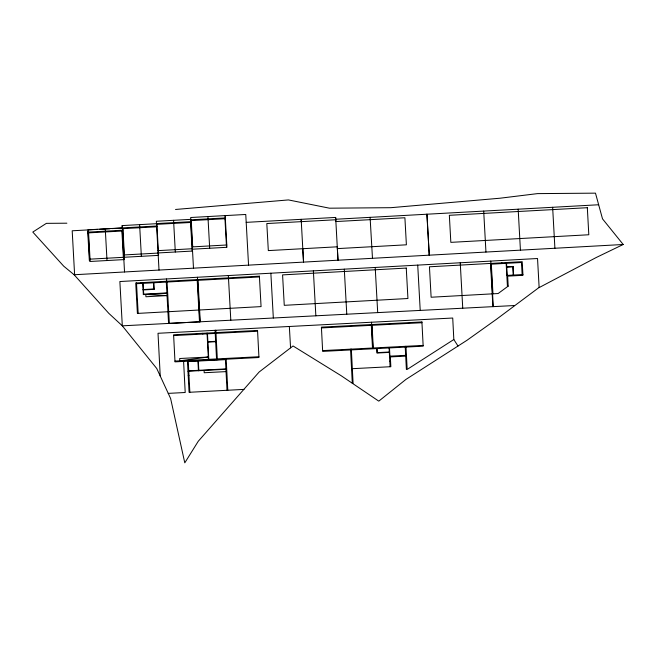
<?xml version="1.0" encoding="UTF-8"?>
<svg xmlns="http://www.w3.org/2000/svg" width="656" height="656" viewBox="0 0 656 656"><rect width="100%" height="100%" fill="white"/><g stroke="black" fill="none" stroke-linecap="round" stroke-linejoin="round"><path stroke-width="0.98" d="M175.521 209.469L288.443 199.924L329.46 208.19L390.869 207.69L499.987 198.219L537.477 193.618L595.484 193.151L602.52 218.874L623.2 244.491L596.23 257.513L538.42 287.959L496.567 319.21L467.006 340.275L405.9 379.439L378.783 401.144L341.104 375.683L293.035 345.966L259.12 372.026L198.26 441.258L184.787 462.849L170.617 398.512L156.759 368.524L122.311 325.827L108.814 313.355L74.128 274.749L63.739 266.197L32.8 232.06L46.379 223.352L66.879 223.196M160.228 376.027L158.014 333.281L452.722 318.029L453.829 339.521L407.171 369.426L405.974 346.294M190.806 219.358L156.333 221.261L158.211 255.389M190.83 219.826L225.303 217.931L225.18 215.611L226.919 247.304L192.446 249.198M190.871 220.605L225.344 218.702L225.303 217.931M156.456 223.581L190.937 221.679M156.505 224.352L190.978 222.458M156.981 226L88.027 229.797L89.774 261.49L124.246 259.587L122.377 225.582M97.662 229.387L72.193 230.789L74.612 274.725M99.704 229.272L109.896 228.714M111.93 228.6L122.123 228.042M122.549 228.673L157.022 226.771M246.197 222.359L335.634 217.431L335.749 219.243L598.657 204.754M88.158 232.117L122.631 230.215L122.5 227.894M87.773 232.257L88.552 232.216M88.199 232.888L122.672 230.994L122.631 230.215M87.822 233.028L88.593 232.987M192.323 246.886L226.796 244.983M157.948 250.633L192.421 248.739M158.071 252.954L192.552 251.051M123.992 254.954L158.473 253.052M89.651 259.169L158.596 255.373L156.85 223.68L121.991 225.598L122.114 227.919M337.364 248.616L406.392 244.811L404.9 217.759L335.872 221.556L335.765 219.752L266.812 223.548L268.32 250.6L337.258 246.804L338.004 260.211L335.651 217.431M74.128 274.749L623.2 244.491M136.538 283.712L259.44 276.939M506.744 266.803L513.115 266.451L513.591 275.044M506.768 267.189L513.14 266.836M143.065 289.558L154.201 288.943M143.09 289.944L154.217 289.329L153.857 282.761M143.328 294.2L166.886 292.896M166.911 293.281L143.344 294.585L142.729 283.376M506.834 275.422L522.914 274.536M187.46 361.21L189.067 392.304L243.975 389.393M167.026 281.26L169.346 323.392L199.883 321.809L197.431 277.258M514.493 305.532L122.311 325.827L119.868 281.531L537.535 258.513L539.134 287.582M173.635 335.569L257.587 331.231M321.448 327.926L421.956 322.719M207.501 341.743L215.635 341.325M207.517 342.137L215.66 341.71M322.621 350.607L423.128 345.409M174.963 361.087L258.907 356.741M187.485 361.604L226.197 359.595M389.311 352.01L377.307 352.633L377.093 348.566M389.328 352.395L376.938 353.035L376.708 348.582M389.525 356.183L406.433 355.306M389.566 356.954L406.474 356.077M188.731 370.829L225.902 368.91M187.977 371.255L225.926 369.295M389.787 361.21L390.558 361.169M226.041 371.616L204.205 372.739L204.09 370.427M188.198 375.511L188.977 375.47M351.559 368.729L390.845 366.696L390.336 356.913M168.248 393.379L185.205 392.501L183.598 361.415M453.829 339.521L458.011 346.04M370.091 217.349L372.477 258.308M426.859 214.217L429.254 255.176L426.999 214.209M289.345 326.483L290.567 347.869M302.777 248.706L303.531 262.105L301.17 219.325L301.293 221.646M207.936 216.562L209.682 248.247M156.587 226.017L156.636 226.796M105.263 228.846L107.01 260.539M552.639 207.288L554.902 248.255M522.184 275.348L521.471 262.498L491.328 264.163L492.959 293.822M518.166 209.19L520.429 250.157M512.73 266.475L513.205 275.069M506.555 263.327L507.219 275.397M506.12 262.572L507.424 286.18M501.873 262.81L501.914 263.581M490.77 261.096L493.279 306.631M490.508 263.433L492.894 306.647M483.693 211.084L485.948 252.052M460.241 262.777L462.742 308.205M417.724 265.122L420.217 310.411M375.207 267.459L377.7 312.609M344.293 269.165L346.778 314.208M313.371 270.871L315.848 315.807M270.862 273.216L273.331 318.012M248.55 265.139L245.762 214.471L190.699 217.505L193.487 268.173M228.345 275.553L230.805 320.21M224.959 218.719L226.533 247.32M208.067 218.874L208.108 219.653M197.94 279.554L200.269 321.793M197.169 279.595L199.498 321.834M191.257 220.58L192.708 246.861M190.584 222.474L192.167 251.076M173.569 220.309L175.316 252.002M166.509 278.964L166.64 281.285M166.255 281.301L168.576 323.433M158.194 255.077L159.014 270.075M153.471 282.785L153.832 289.353M143.115 283.351L143.73 294.56M139.613 224.631L141.36 256.324M140.745 282.711L140.786 283.482M136.489 282.941L138.17 313.371M122.934 228.649L124.378 254.93M122.287 231.01L124.533 271.969M121.909 231.15L123.353 257.431M88.503 231.445L90.102 260.432L89.331 260.473L87.732 231.486M405.195 346.335L406.392 369.467M389.484 347.926L389.91 356.159M389.098 347.942L390.066 366.737M372.05 324.531L373.264 347.992M371.542 322.227L372.879 348.008M371.28 324.572L372.493 348.033M351.321 349.123L353.084 383.211M350.542 349.164L352.305 383.252M226.181 359.209L227.788 390.295M225.402 359.25L227.017 390.336M215.84 330.288L217.357 359.668M215.455 330.304L215.578 332.625M215.07 330.329L216.587 359.709M207.476 333.822L208.797 359.332M207.05 333.068L208.411 359.357M202.794 333.289L202.835 334.06M198.317 361.038L198.817 370.697M197.932 361.062L198.432 370.714M188.231 361.169L189.846 392.263M508.195 286.139L498.125 293.535L431.123 297.234L429.45 266.795L522.201 261.687L522.955 275.307L507.646 276.151L508.195 286.139M208.288 357.036L179.785 360.833L179.662 358.512L208.288 357.036M587.325 207.706L449.344 215.307L450.836 242.359L588.809 234.758L587.325 207.706M259.391 276.168L135.718 282.982L137.399 313.42L261.072 306.606L259.391 276.168M406.261 268.074L282.58 274.889L284.261 305.327L407.934 298.513L406.261 268.074M167.042 295.602L145.927 296.766L145.796 294.446L167.042 295.602M257.546 330.452L173.602 334.798L174.996 361.858L258.948 357.512L257.546 330.452M421.915 321.948L321.407 327.147L322.662 351.386L423.169 346.179L421.915 321.948"/></g></svg>
